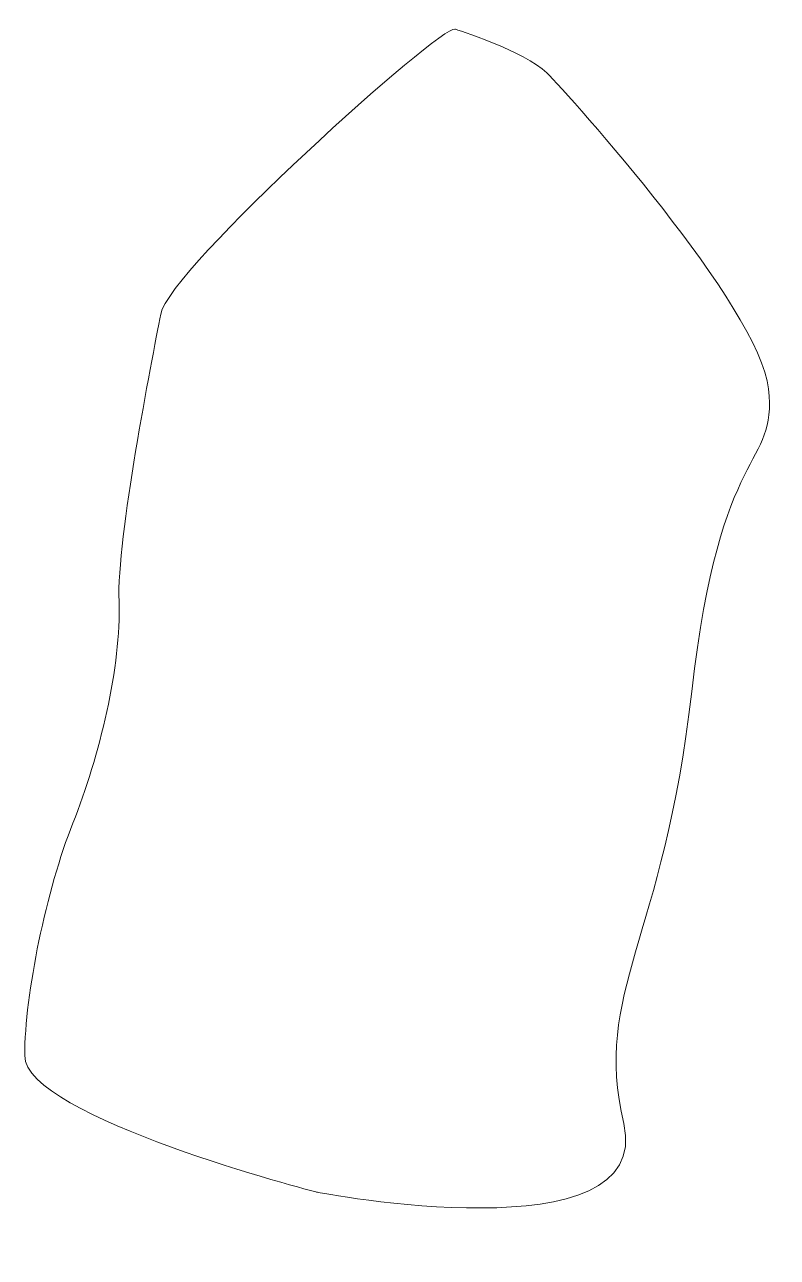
# Model space of a CAD drawing. Header units: millimetres. Extents: x 119.4 to 150.3, y -141.6 to -91.
import ezdxf

# ---------------------------------------------------------------- set-up
doc = ezdxf.new("R2010")
doc.units = ezdxf.units.MM
doc.header["$MEASUREMENT"] = 0
doc.layers.add('Layer 1', color=7, linetype='Continuous', lineweight=0)

msp = doc.modelspace()

# ---------------------------------------------------------------- linework, layer by layer
at = {"layer": 'Layer 1', "color": 250, "lineweight": 13, "true_color": 0x231f20}
msp.add_open_spline([(137.095, -91.204), (137.095, -91.204), (139.978, -92.105), (140.878, -93.006), (141.779, -93.906), (149.615, -102.643), (149.976, -105.976), (150.336, -109.309), (147.994, -108.048), (146.823, -118.406), (145.652, -128.764), (142.77, -130.655), (144.031, -136.15), (145.292, -141.644), (131.421, -138.964), (131.421, -138.964), (131.421, -138.964), (119.442, -135.879), (119.442, -133.358), (119.442, -130.836), (120.342, -126.512), (121.423, -123.81), (122.504, -121.108), (123.417, -117.314), (123.315, -114.713), (123.212, -112.112), (124.666, -104.805), (125.026, -102.914), (125.386, -101.022), (136.558, -91.024), (137.095, -91.204)], degree=3, knots=[0, 0, 0, 0, 1, 1, 1, 2, 2, 2, 3, 3, 3, 4, 4, 4, 5, 5, 5, 6, 6, 6, 7, 7, 7, 8, 8, 8, 9, 9, 9, 10, 10, 10, 10], dxfattribs=at)

doc.saveas('drawing.dxf')
